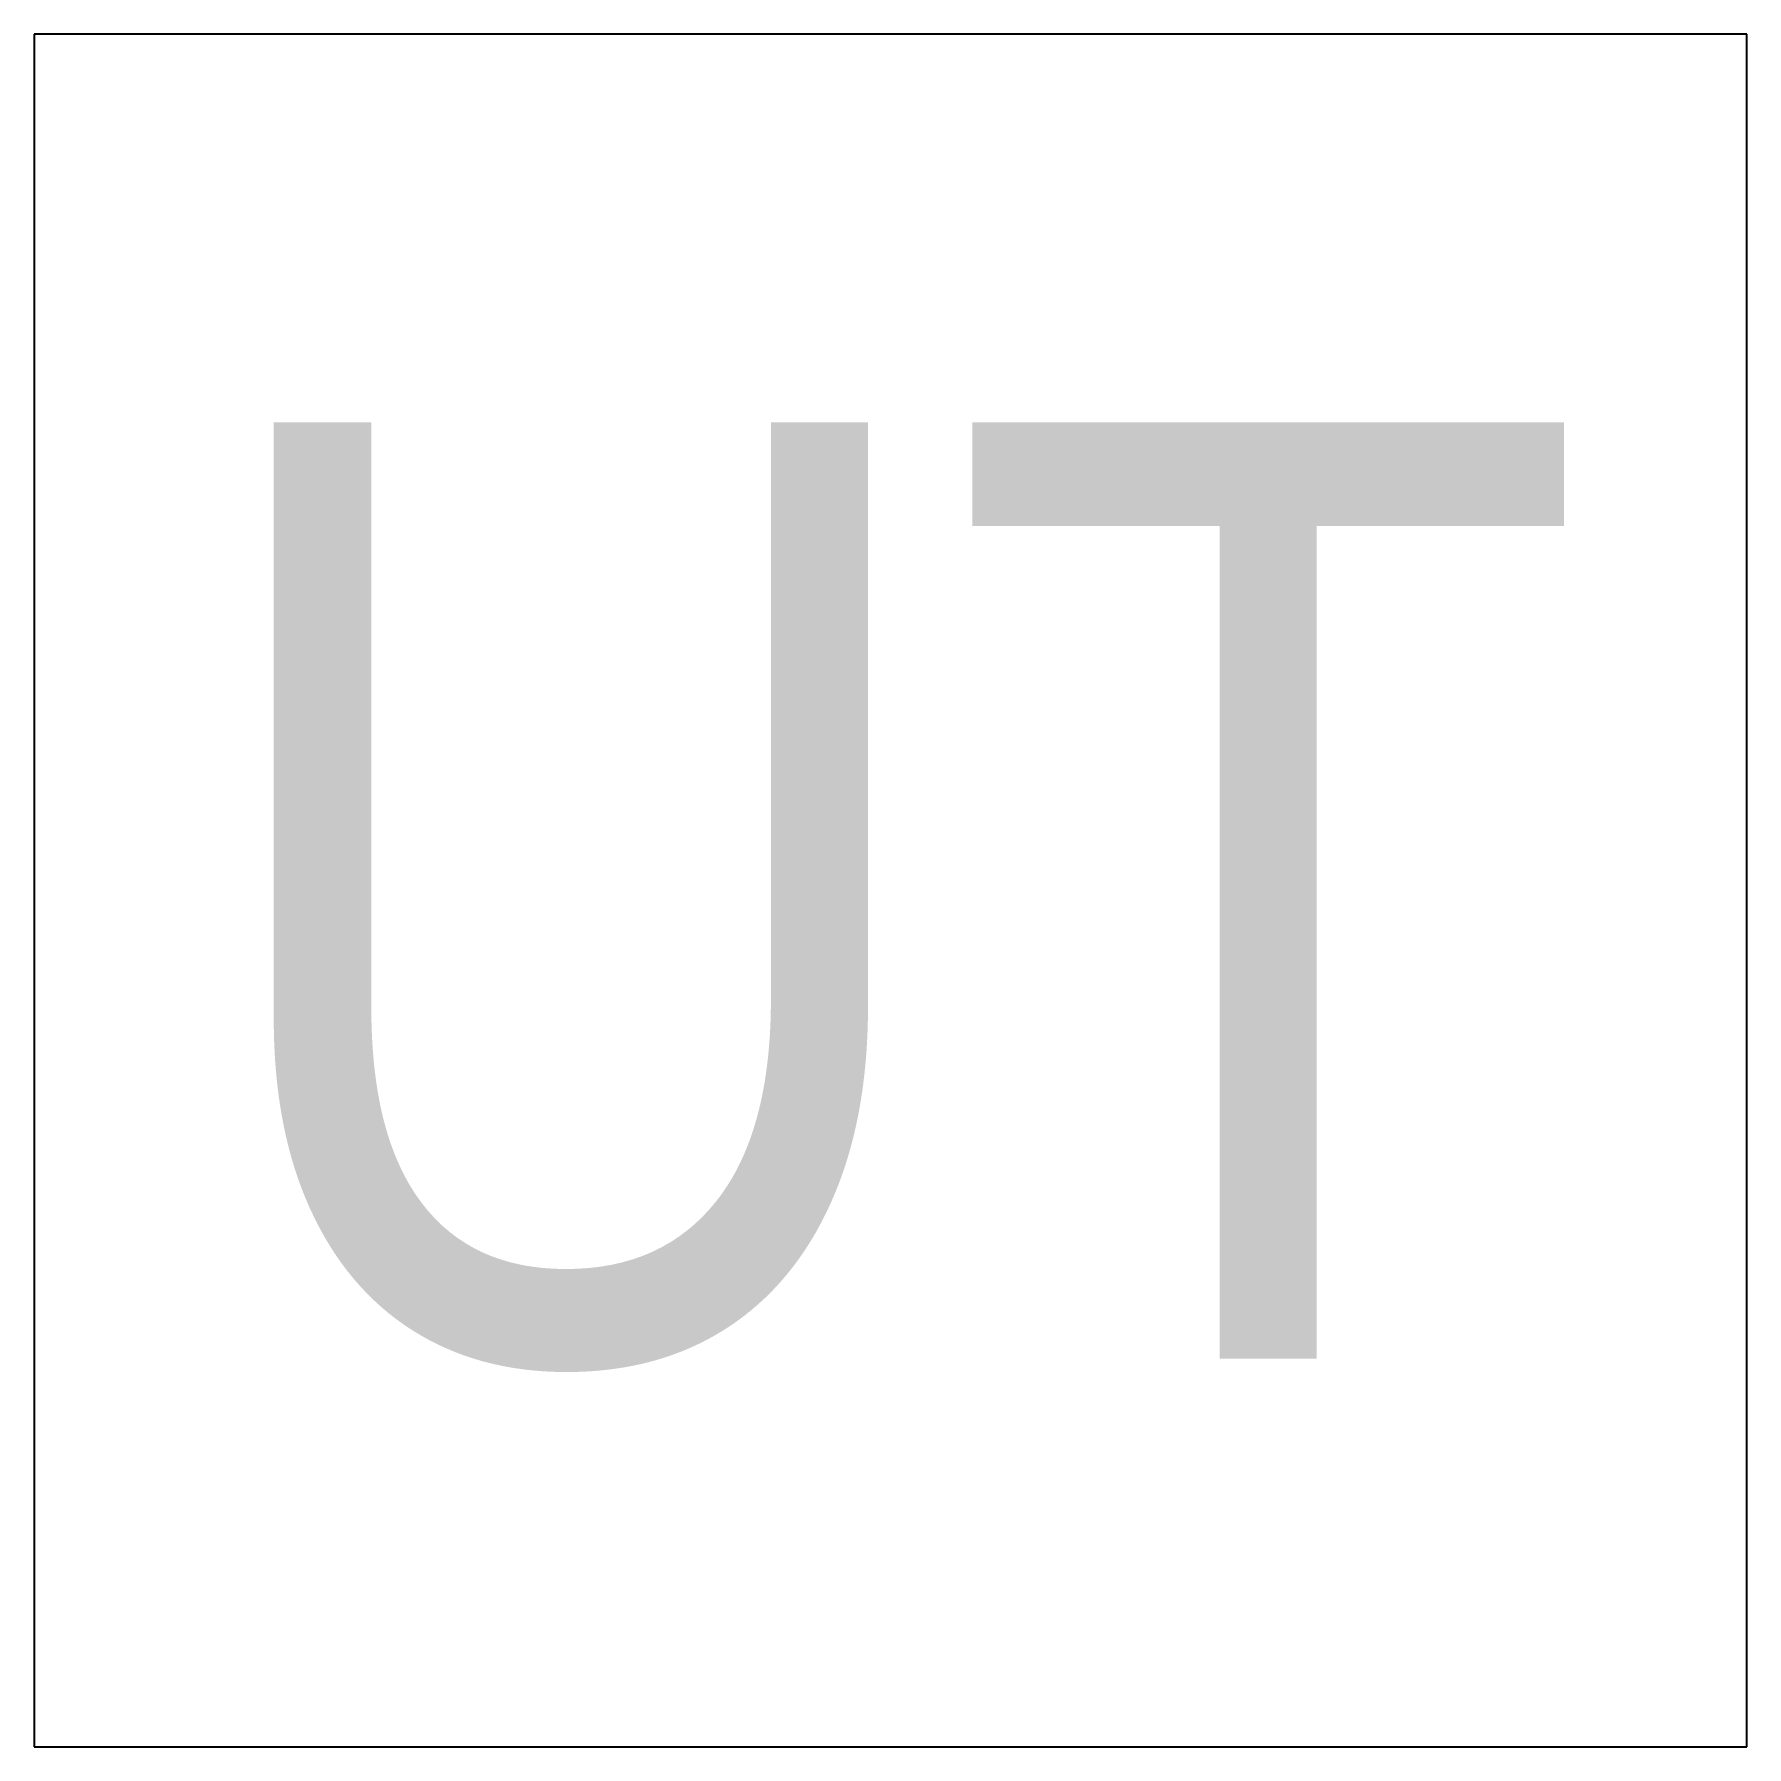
# Model space of a CAD drawing. Header units: millimetres. Extents: x -80 to 80, y -80 to 80.
import ezdxf
from ezdxf.enums import TextEntityAlignment as Align

# ---------------------------------------------------------------- set-up
doc = ezdxf.new("R2010")
doc.units = ezdxf.units.MM
doc.styles.add('EHS_Text', font='arial.ttf')

msp = doc.modelspace()

# ---------------------------------------------------------------- linework, layer by layer
at = {"color": 0, "linetype": 'ByBlock', "lineweight": -2}
for p, q in [((80, 80), (-80, 80)), ((-80, 80), (-80, -80)), ((80, -80), (80, 80)), ((-80, -80), (80, -80))]:
    msp.add_line(p, q, dxfattribs=at)

# ---------------------------------------------------------------- texts
at = {"color": 0, "linetype": 'ByBlock', "lineweight": -2, "style": 'EHS_Text', "width": 0.8}
msp.add_text('UT', height=87.5, dxfattribs=at).set_placement((0, 0), align=Align.MIDDLE_CENTER)

doc.saveas('drawing.dxf')
